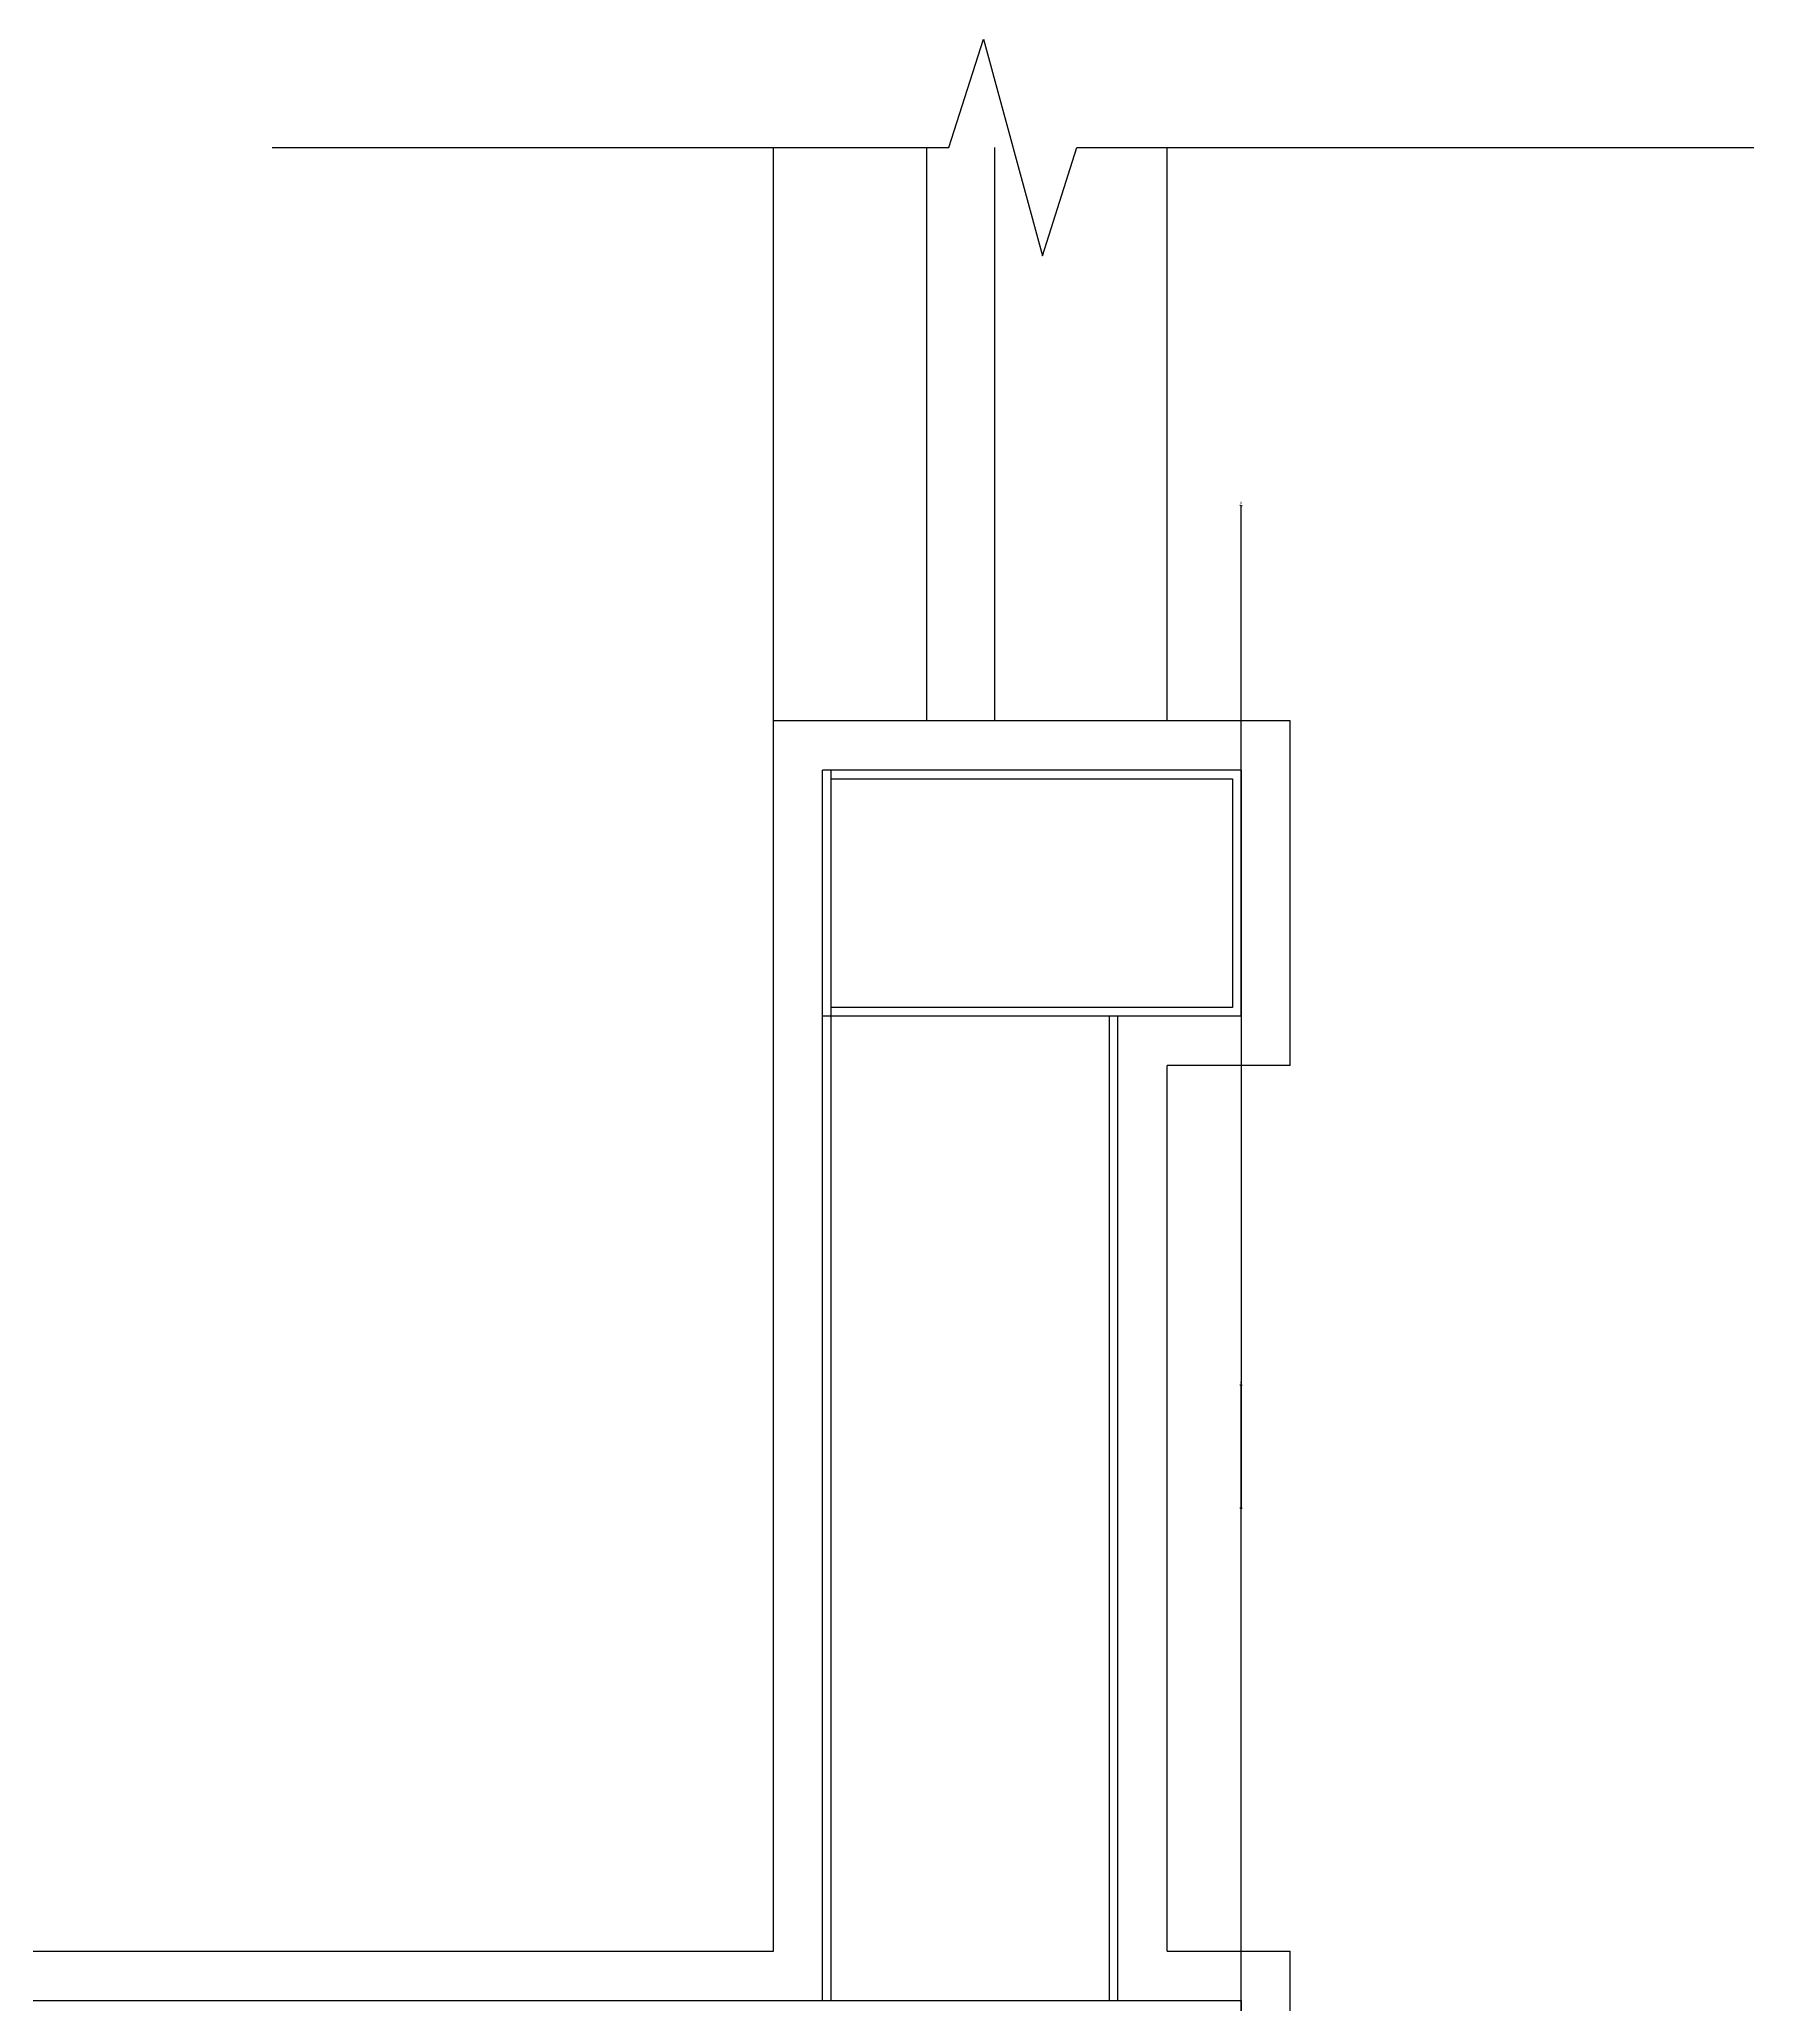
# Model space of a CAD drawing. Header units: metres. Extents: x 2560 to 14440, y -4690 to 3710.
# Drawn here: x 4082 to 4778, y -982 to -183 of the extents above; entities that cross this region are included whole.
import ezdxf

# ---------------------------------------------------------------- set-up
doc = ezdxf.new("R2010")
doc.units = ezdxf.units.M
for name, color, linetype in [('LM', 141, 'Continuous'), ('OTHER', 7, 'Continuous'), ('PUB_DIM', 3, 'Continuous'), ('PUB_WALL', 7, 'Continuous'), ('S_WALL', 7, 'Continuous')]:
    doc.layers.add(name, color=color, linetype=linetype)
doc.dimstyles.get("Standard").update_dxf_attribs({"dimtxt": 2.5, "dimasz": 2.5, "dimexe": 1.25, "dimexo": 0.625, "dimtad": 1, "dimcen": 2.5, "dimazin": 3, "dimtfac": 1, "dimtmove": 0, "dimatfit": 3})

# ---------------------------------------------------------------- blocks, each defined once
blk = doc.blocks.new('*D48')
for p, q in [((4570, -980), (4570, -1030)), ((4569.75, -1030), (4569.5, -1030)), ((4570, -1080), (4570, -1030)), ((4570, -1030), (4570, -1030)), ((4570.25, -1030), (4570.5, -1030))]:
    blk.add_line(p, q)
at = {"layer": 'Defpoints'}
for p in [(4570, -980), (4570, -1030), (4570, -1080)]:
    blk.add_point(p, dxfattribs=at)
at = {"layer": 'PUB_DIM', "insert": (4570, -1028.875), "char_height": 1, "attachment_point": 5}
blk.add_mtext('0', dxfattribs=at)
blk = doc.blocks.new('*D49')
for p, q in [((4570, -580), (4570, -780)), ((4569.75, -780), (4569.5, -780)), ((4570, -980), (4570, -780)), ((4570, -780), (4570, -780)), ((4570.25, -780), (4570.5, -780))]:
    blk.add_line(p, q)
at = {"layer": 'Defpoints'}
for p in [(4570, -580), (4570, -780), (4570, -980)]:
    blk.add_point(p, dxfattribs=at)
at = {"layer": 'PUB_DIM', "insert": (4570, -778.875), "char_height": 1, "attachment_point": 5}
blk.add_mtext('0', dxfattribs=at)
blk = doc.blocks.new('*D50')
for p, q in [((4569.75, -372.46), (4569.5, -372.46)), ((4570, -580), (4570, -372.46)), ((4570, -480), (4570, -372.46)), ((4570, -372.46), (4570, -372.46)), ((4570.25, -372.46), (4570.5, -372.46))]:
    blk.add_line(p, q)
at = {"layer": 'Defpoints'}
for p in [(4570, -372.46), (4570, -480), (4570, -580)]:
    blk.add_point(p, dxfattribs=at)
at = {"layer": 'PUB_DIM', "insert": (4570, -371.335), "char_height": 1, "attachment_point": 5}
blk.add_mtext('0', dxfattribs=at)
blk = doc.blocks.new('*D51')
for p, q in [((4570, -980), (4570, -1280)), ((4569.75, -1280), (4569.5, -1280)), ((4570, -1580), (4570, -1280)), ((4570, -1280), (4570, -1280)), ((4570.25, -1280), (4570.5, -1280))]:
    blk.add_line(p, q)
at = {"layer": 'Defpoints'}
for p in [(4570, -980), (4570, -1280), (4570, -1580)]:
    blk.add_point(p, dxfattribs=at)
at = {"layer": 'PUB_DIM', "insert": (4570, -1278.875), "char_height": 1, "attachment_point": 5}
blk.add_mtext('0', dxfattribs=at)
blk = doc.blocks.new('*D52')
for p, q in [((4570, -480), (4570, -730)), ((4569.75, -730), (4569.5, -730)), ((4570, -980), (4570, -730)), ((4570, -730), (4570, -730)), ((4570.25, -730), (4570.5, -730))]:
    blk.add_line(p, q)
at = {"layer": 'Defpoints'}
for p in [(4570, -480), (4570, -730), (4570, -980)]:
    blk.add_point(p, dxfattribs=at)
at = {"layer": 'PUB_DIM', "insert": (4570, -728.875), "char_height": 1, "attachment_point": 5}
blk.add_mtext('0', dxfattribs=at)

msp = doc.modelspace()

# ---------------------------------------------------------------- hatches: boundary and pattern name
at = {"layer": 'LM'}
h = msp.add_hatch(dxfattribs=at)
h.set_pattern_fill('ANSI31', scale=500)
h.paths.add_polyline_path([(4520, -580), (4400, -580), (4400, -980), (4520, -980)])
h.paths.add_polyline_path([(4020, -1580), (3840, -1580), (3840, -1912.64), (4020, -1912.64)])

# ---------------------------------------------------------------- linework, layer by layer
for p, q in [((4380, -460), (4380, -226.95)), ((4442.34, -460), (4442.34, -226.95)), ((4470, -460), (4470, -226.95)), ((4540, -460), (4540, -226.95)), ((4380, -960), (4380, -460)), ((4590, -460), (4380, -460)), ((4590, -600), (4590, -460)), ((4540, -960), (4540, -600)), ((4590, -600), (4540, -600)), ((3385.12, -960), (4380, -960)), ((4540, -960), (4590, -960)), ((4590, -1110), (4590, -960))]:
    msp.add_line(p, q, dxfattribs=at)
at = {"layer": 'OTHER'}
for p, q in [((4451.29, -226.95), (4465.29, -182.95)), ((4465.29, -182.95), (4489.29, -270.95)), ((4176.28, -226.95), (4451.29, -226.95)), ((4489.29, -270.95), (4503.29, -226.95)), ((4503.29, -226.95), (4778.3, -226.95))]:
    msp.add_line(p, q, dxfattribs=at)
at = {"layer": 'PUB_WALL'}
for points in [[(4403.5, -980), (4403.5, -480)], [(4516.5, -980), (4516.5, -580)], [(4516.5, -980), (4516.5, -580)]]:
    msp.add_lwpolyline(points, dxfattribs=at)
msp.add_lwpolyline([(4403.5, -576.5), (4403.5, -483.5), (4566.5, -483.5), (4566.5, -576.5)], close=True, dxfattribs=at)
at = {"layer": 'S_WALL'}
for p, q in [((4570, -480), (4400, -480)), ((4400, -980), (4400, -480)), ((4570, -580), (4570, -480)), ((4570, -580), (4400, -580)), ((4520, -980), (4520, -580)), ((3385.12, -980), (4570, -980)), ((4570, -1080), (4570, -980))]:
    msp.add_line(p, q, dxfattribs=at)

# ---------------------------------------------------------------- dimensions: what is measured, and where the dimension line sits
at = {"layer": 'PUB_DIM'}
for base, p1, p2, picture, middle in [((4570, -372.46), (4570, -580), (4570, -480), '*D50', (4570, -371.335)), ((4570, -730), (4570, -980), (4570, -480), '*D52', (4570, -728.875)), ((4570, -780), (4570, -980), (4570, -580), '*D49', (4570, -778.875)), ((4570, -1030), (4570, -1080), (4570, -980), '*D48', (4570, -1028.875)), ((4570, -1280), (4570, -1580), (4570, -980), '*D51', (4570, -1278.875))]:
    dim = msp.add_linear_dim(base=base, p1=p1, p2=p2, dimstyle='Standard', dxfattribs=at)
    dim.commit()
    dim.dimension.update_dxf_attribs({"geometry": picture, "text_midpoint": middle})

doc.saveas('drawing.dxf')
